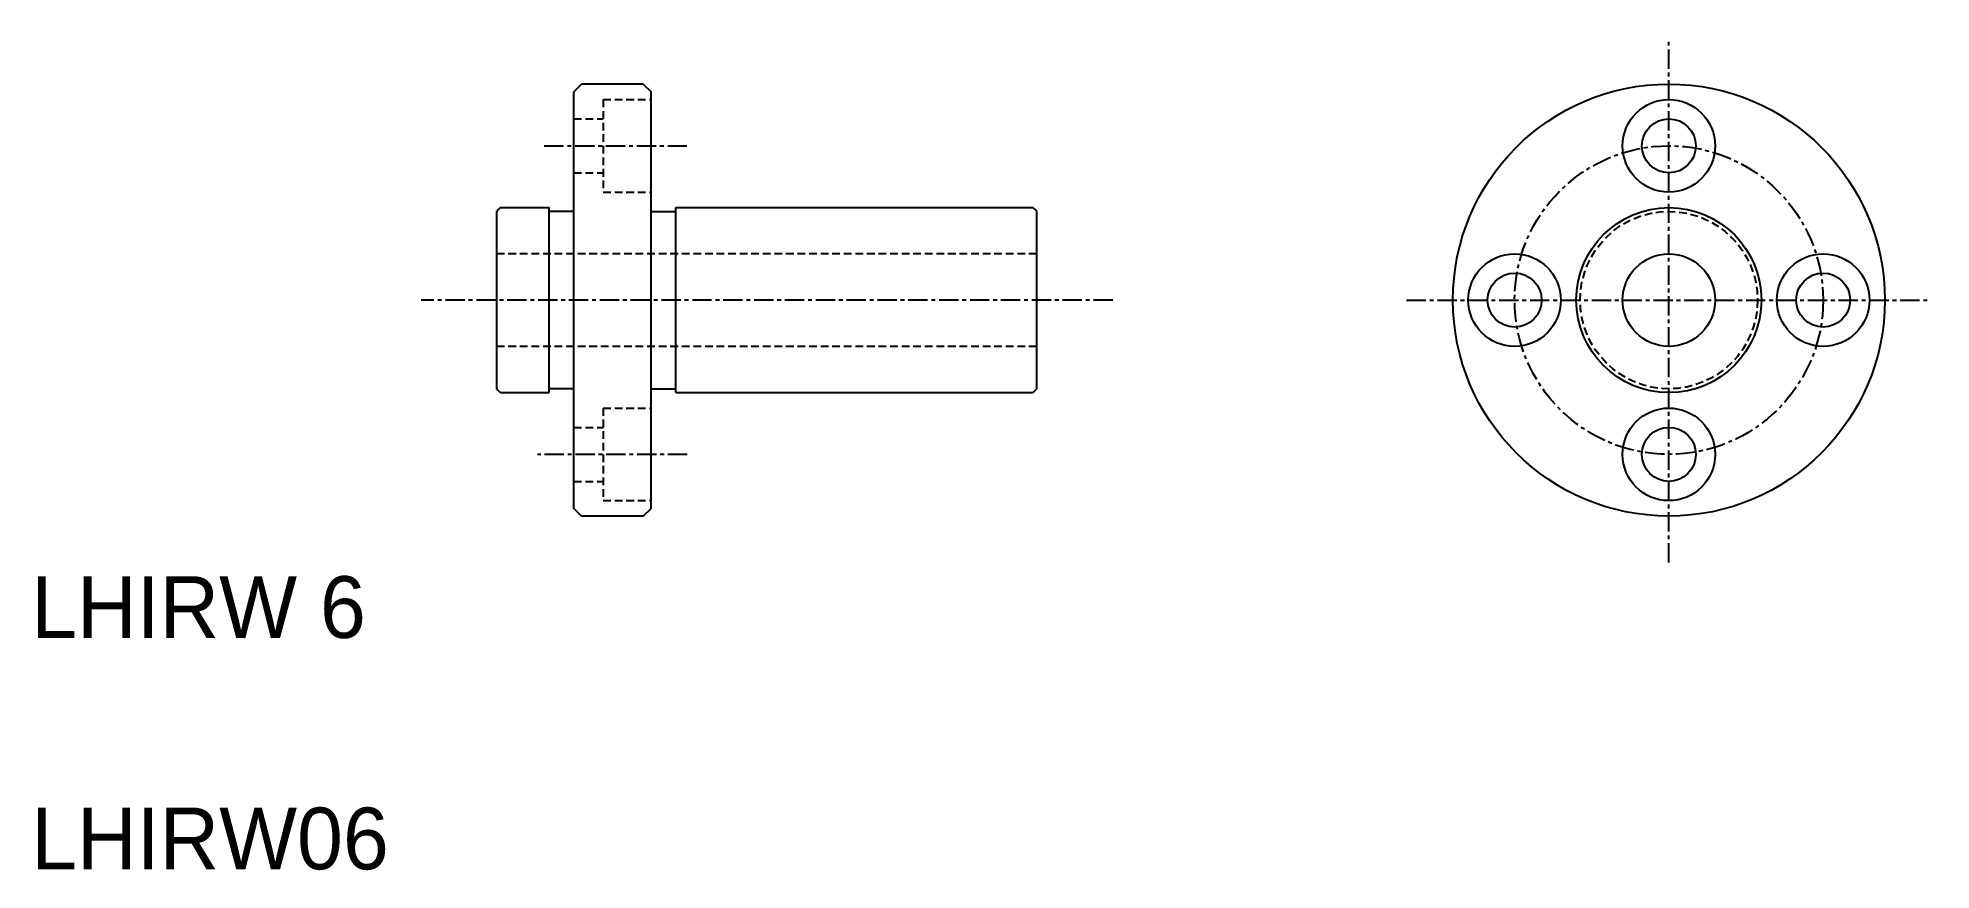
# Model space of a CAD drawing. Extents: x 250 to 372, y 148 to 202.
import ezdxf

# ---------------------------------------------------------------- set-up
doc = ezdxf.new("R2010")
doc.units = 0
doc.linetypes.add('CENTER', pattern=[2, 1.25, -0.25, 0.25, -0.25])
doc.linetypes.add('DASHED', pattern=[0.75, 0.5, -0.25])
doc.layers.get('0').update_dxf_attribs({"linetype": 'CONTINUOUS'})
doc.layers.add('CENTER', color=1, linetype='CENTER')

msp = doc.modelspace()

# ---------------------------------------------------------------- linework, layer by layer
at = {"color": 7, "linetype": 'CONTINUOUS'}
for p, q in [((284.91, 198.68), (284.41, 198.18)), ((284.41, 171.18), (284.41, 198.18)), ((288.91, 198.68), (284.91, 198.68)), ((288.91, 198.68), (289.41, 198.18)), ((289.41, 171.18), (289.41, 198.18)), ((279.41, 178.93), (279.41, 190.43)), ((279.66, 190.68), (282.81, 190.68)), ((282.81, 178.68), (282.81, 190.68)), ((284.41, 190.43), (282.81, 190.43)), ((289.41, 190.43), (291.01, 190.43)), ((291.01, 190.68), (314.16, 190.68)), ((291.01, 178.68), (291.01, 190.68)), ((292.54, 190.68), (292.54, 190.68)), ((314.41, 178.93), (314.41, 190.43)), ((279.66, 178.68), (282.81, 178.68)), ((284.41, 178.93), (282.81, 178.93)), ((289.41, 178.93), (291.01, 178.93)), ((291.01, 178.68), (314.16, 178.68)), ((292.54, 178.68), (292.54, 178.68)), ((284.41, 177.93), (284.41, 177.93)), ((284.91, 170.68), (284.41, 171.18)), ((288.91, 170.68), (284.91, 170.68)), ((288.91, 170.68), (289.41, 171.18))]:
    msp.add_line(p, q, dxfattribs=at)
at = {"color": 3, "linetype": 'DASHED'}
for p, q in [((286.31, 197.68), (289.41, 197.68)), ((286.31, 197.68), (286.31, 191.68)), ((284.41, 196.43), (286.31, 196.43)), ((284.41, 192.93), (286.31, 192.93)), ((286.31, 191.68), (289.41, 191.68)), ((314.41, 187.68), (279.41, 187.68)), ((314.41, 181.68), (279.41, 181.68)), ((286.31, 177.68), (289.41, 177.68)), ((286.31, 177.68), (286.31, 171.68)), ((284.41, 176.43), (286.31, 176.43)), ((284.41, 172.93), (286.31, 172.93)), ((286.31, 171.68), (289.41, 171.68))]:
    msp.add_line(p, q, dxfattribs=at)
at = {"color": 7, "linetype": 'CONTINUOUS'}
for centre, radius in [((355.39, 184.68), 14), ((355.39, 194.68), 3), ((355.39, 194.68), 1.75), ((355.39, 184.68), 6), ((345.39, 184.68), 3), ((355.39, 184.68), 3), ((365.39, 184.68), 3), ((345.39, 184.68), 1.75), ((365.39, 184.68), 1.75), ((355.39, 174.68), 3), ((355.39, 174.68), 1.75)]:
    msp.add_circle(centre, radius, dxfattribs=at)
at = {"color": 3, "linetype": 'DASHED'}
msp.add_circle((355.39, 184.68), 5.75, dxfattribs=at)
at = {"color": 7, "linetype": 'CONTINUOUS'}
for centre, start, end in [((280.16, 189.93), 123.5573, 146.4427), ((313.66, 189.93), 33.5573, 56.4427), ((280.16, 179.43), 213.5573, 236.4427), ((313.66, 179.43), 303.5573, 326.4427)]:
    msp.add_arc(centre, 0.9, start, end, dxfattribs=at)
at = {"layer": 'CENTER', "color": 1, "linetype": 'CENTER'}
for p, q in [((355.39, 167.68), (355.39, 201.68)), ((282.49, 194.68), (291.76, 194.68)), ((319.34, 184.68), (274.51, 184.68)), ((338.39, 184.68), (372.39, 184.68)), ((291.76, 174.68), (282.06, 174.68))]:
    msp.add_line(p, q, dxfattribs=at)
msp.add_circle((355.39, 184.68), 10, dxfattribs=at)

# ---------------------------------------------------------------- texts
at = {"color": 7, "linetype": 'CONTINUOUS'}
for s, p in [('LHIRW 6', (249.23, 162.78)), ('LHIRW06', (249.23, 147.78))]:
    msp.add_text(s, height=4, dxfattribs=at).set_placement(p)

doc.saveas('drawing.dxf')
